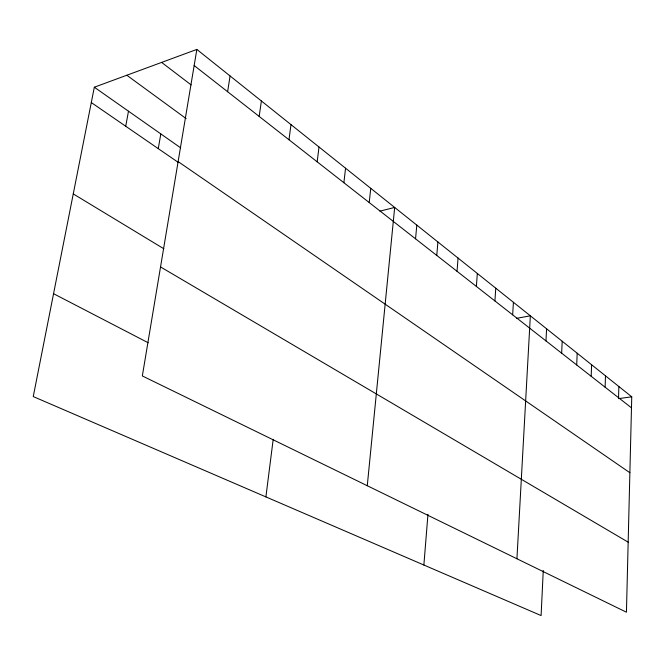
<?xml version="1.0" encoding="UTF-8"?>
<svg xmlns="http://www.w3.org/2000/svg" width="665" height="665" viewBox="0 0 665 665"><rect width="100%" height="100%" fill="white"/><g stroke="black" fill="none" stroke-linecap="round" stroke-linejoin="round"><path stroke-width="1" d="M631.75 396.814L626.438 612.207L142.335 375.949L196.848 49.426L631.75 396.814L618.6 398.618M618.541 397.712L618.857 386.515M605.117 387.205L605.491 375.833M591.185 376.299L591.609 364.744M576.705 364.969L577.187 353.231M561.651 353.182L562.191 341.253M543.263 570.412L541.102 615.574L33.25 396.573L94.322 87.215L196.848 49.426M545.982 340.921L546.588 328.793M516.929 558.766L530.346 315.817L516.464 318.352M512.657 314.836L513.422 302.292M494.918 300.946L495.757 288.186M476.389 286.44L477.32 273.465M457.03 271.287L458.06 258.07M423.871 565.017L427.961 514.328M436.772 255.427L437.902 241.977M415.55 238.818L416.805 225.119M367.271 485.733L394.678 207.447L379.931 211.146M369.225 202.559L370.746 188.328M343.888 182.725L345.551 168.203M317.172 161.819L319.009 147.007M265.9 496.905L273.199 439.316M288.976 139.75L290.996 124.629M259.175 116.417L261.395 100.989M227.621 91.72L230.065 75.96M158.262 148.636L160.822 133.906M125.71 126.234L128.486 111.205M53.557 293.697L148.17 342.749M160.539 266.931L628.159 542.158M73.258 193.906L163.856 248.785M178.12 161.587L629.88 472.724M91.296 102.551L178.27 162.401M94.322 87.215L180.697 147.863M126.807 75.236L186.192 118.644M161.637 62.402L191.129 84.921M194.155 65.527L631.476 407.836"/></g></svg>
